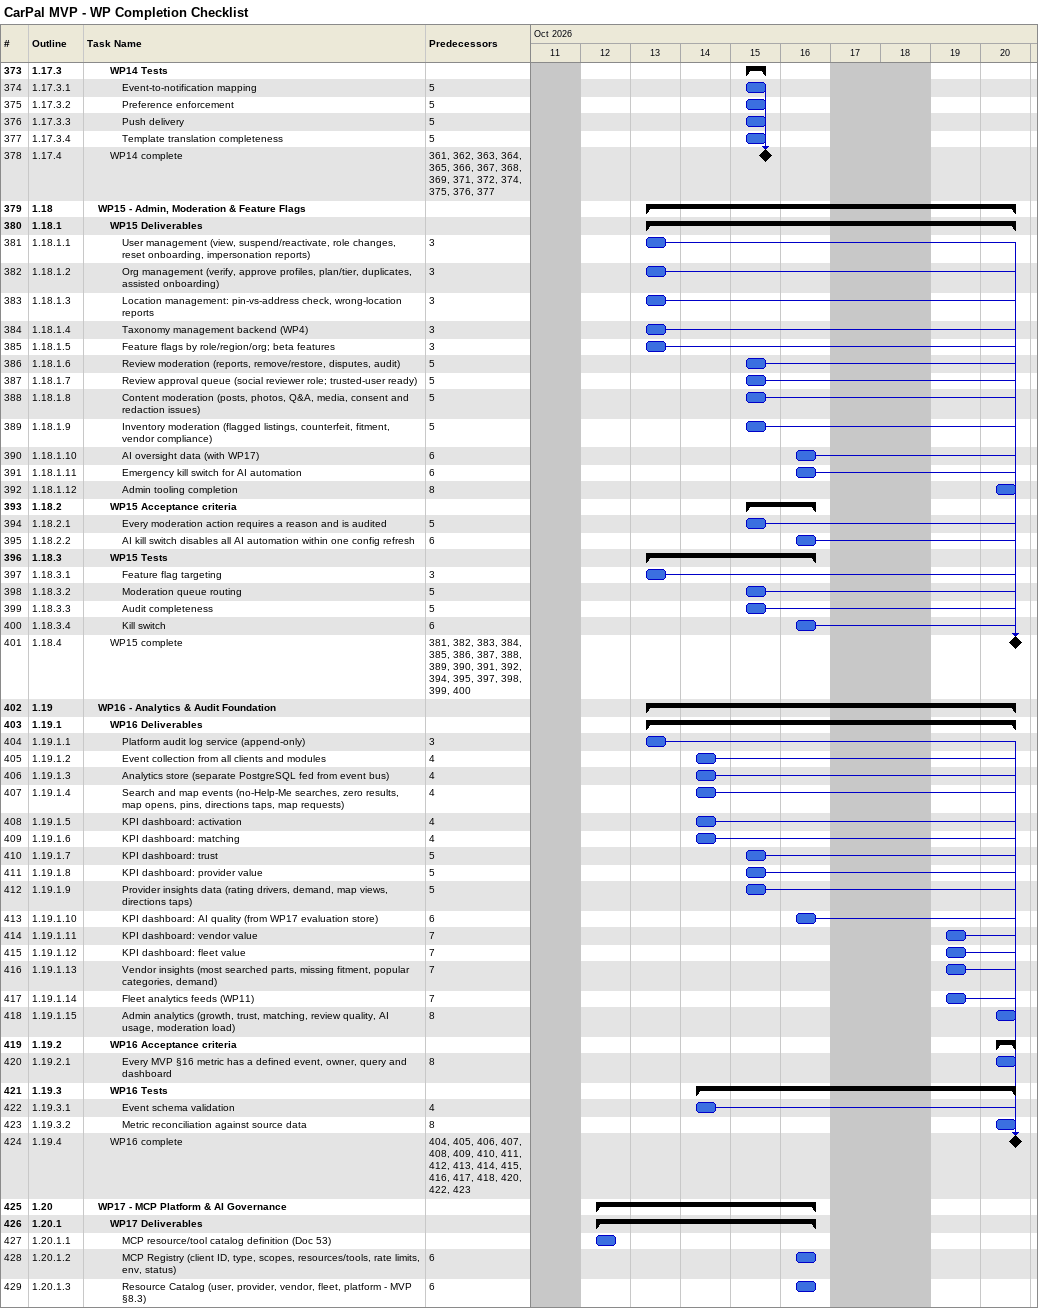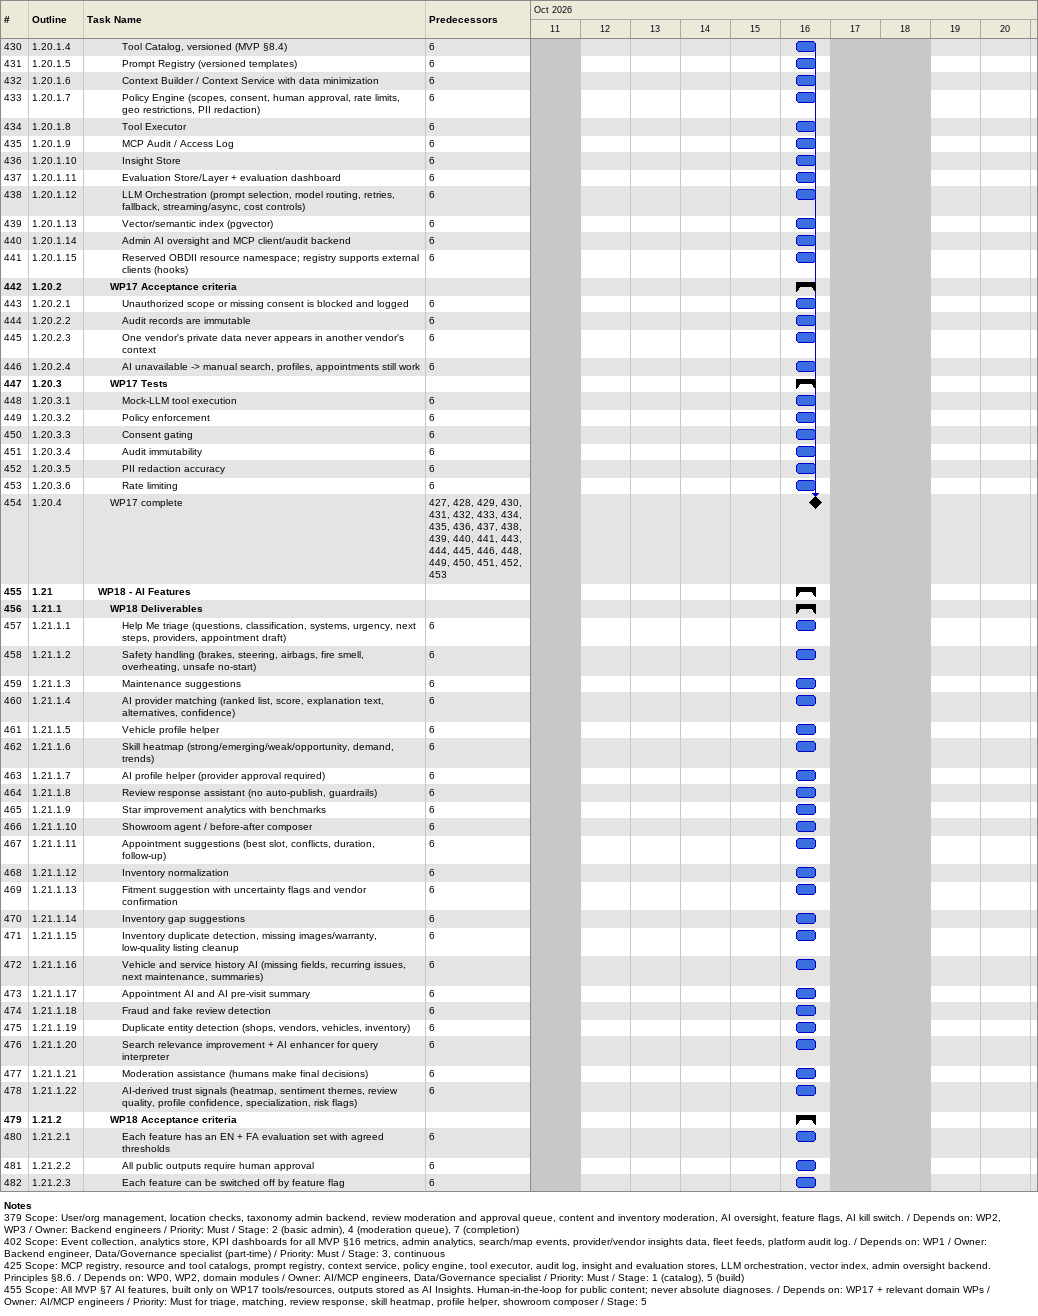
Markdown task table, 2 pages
CarPal MVP - WP Completion Checklist

| ID | WBS | Task | Start | Finish | Predecessors |
|---|---|---|---|---|---|
| 373 | 1.17.3 | **WP14 Tests** | 2026-10-15 | 2026-10-15 |  |
| 374 | 1.17.3.1 | Event-to-notification mapping | 2026-10-15 | 2026-10-15 | 5 |
| 375 | 1.17.3.2 | Preference enforcement | 2026-10-15 | 2026-10-15 | 5 |
| 376 | 1.17.3.3 | Push delivery | 2026-10-15 | 2026-10-15 | 5 |
| 377 | 1.17.3.4 | Template translation completeness | 2026-10-15 | 2026-10-15 | 5 |
| 378 | 1.17.4 | WP14 complete (milestone) | 2026-10-15 | 2026-10-15 | 361, 362, 363, 364, 365, 366, 367, 368, 369, 371, 372, 374, 375, 376, 377 |
| 379 | 1.18 | **WP15 - Admin, Moderation & Feature Flags** | 2026-10-13 | 2026-10-20 |  |
| 380 | 1.18.1 | **WP15 Deliverables** | 2026-10-13 | 2026-10-20 |  |
| 381 | 1.18.1.1 | User management (view, suspend/reactivate, role changes, reset onboarding, impersonation reports) | 2026-10-13 | 2026-10-13 | 3 |
| 382 | 1.18.1.2 | Org management (verify, approve profiles, plan/tier, duplicates, assisted onboarding) | 2026-10-13 | 2026-10-13 | 3 |
| 383 | 1.18.1.3 | Location management: pin-vs-address check, wrong-location reports | 2026-10-13 | 2026-10-13 | 3 |
| 384 | 1.18.1.4 | Taxonomy management backend (WP4) | 2026-10-13 | 2026-10-13 | 3 |
| 385 | 1.18.1.5 | Feature flags by role/region/org; beta features | 2026-10-13 | 2026-10-13 | 3 |
| 386 | 1.18.1.6 | Review moderation (reports, remove/restore, disputes, audit) | 2026-10-15 | 2026-10-15 | 5 |
| 387 | 1.18.1.7 | Review approval queue (social reviewer role; trusted-user ready) | 2026-10-15 | 2026-10-15 | 5 |
| 388 | 1.18.1.8 | Content moderation (posts, photos, Q&A, media, consent and redaction issues) | 2026-10-15 | 2026-10-15 | 5 |
| 389 | 1.18.1.9 | Inventory moderation (flagged listings, counterfeit, fitment, vendor compliance) | 2026-10-15 | 2026-10-15 | 5 |
| 390 | 1.18.1.10 | AI oversight data (with WP17) | 2026-10-16 | 2026-10-16 | 6 |
| 391 | 1.18.1.11 | Emergency kill switch for AI automation | 2026-10-16 | 2026-10-16 | 6 |
| 392 | 1.18.1.12 | Admin tooling completion | 2026-10-20 | 2026-10-20 | 8 |
| 393 | 1.18.2 | **WP15 Acceptance criteria** | 2026-10-15 | 2026-10-16 |  |
| 394 | 1.18.2.1 | Every moderation action requires a reason and is audited | 2026-10-15 | 2026-10-15 | 5 |
| 395 | 1.18.2.2 | AI kill switch disables all AI automation within one config refresh | 2026-10-16 | 2026-10-16 | 6 |
| 396 | 1.18.3 | **WP15 Tests** | 2026-10-13 | 2026-10-16 |  |
| 397 | 1.18.3.1 | Feature flag targeting | 2026-10-13 | 2026-10-13 | 3 |
| 398 | 1.18.3.2 | Moderation queue routing | 2026-10-15 | 2026-10-15 | 5 |
| 399 | 1.18.3.3 | Audit completeness | 2026-10-15 | 2026-10-15 | 5 |
| 400 | 1.18.3.4 | Kill switch | 2026-10-16 | 2026-10-16 | 6 |
| 401 | 1.18.4 | WP15 complete (milestone) | 2026-10-20 | 2026-10-20 | 381, 382, 383, 384, 385, 386, 387, 388, 389, 390, 391, 392, 394, 395, 397, 398, 399, 400 |
| 402 | 1.19 | **WP16 - Analytics & Audit Foundation** | 2026-10-13 | 2026-10-20 |  |
| 403 | 1.19.1 | **WP16 Deliverables** | 2026-10-13 | 2026-10-20 |  |
| 404 | 1.19.1.1 | Platform audit log service (append-only) | 2026-10-13 | 2026-10-13 | 3 |
| 405 | 1.19.1.2 | Event collection from all clients and modules | 2026-10-14 | 2026-10-14 | 4 |
| 406 | 1.19.1.3 | Analytics store (separate PostgreSQL fed from event bus) | 2026-10-14 | 2026-10-14 | 4 |
| 407 | 1.19.1.4 | Search and map events (no-Help-Me searches, zero results, map opens, pins, directions taps, map requests) | 2026-10-14 | 2026-10-14 | 4 |
| 408 | 1.19.1.5 | KPI dashboard: activation | 2026-10-14 | 2026-10-14 | 4 |
| 409 | 1.19.1.6 | KPI dashboard: matching | 2026-10-14 | 2026-10-14 | 4 |
| 410 | 1.19.1.7 | KPI dashboard: trust | 2026-10-15 | 2026-10-15 | 5 |
| 411 | 1.19.1.8 | KPI dashboard: provider value | 2026-10-15 | 2026-10-15 | 5 |
| 412 | 1.19.1.9 | Provider insights data (rating drivers, demand, map views, directions taps) | 2026-10-15 | 2026-10-15 | 5 |
| 413 | 1.19.1.10 | KPI dashboard: AI quality (from WP17 evaluation store) | 2026-10-16 | 2026-10-16 | 6 |
| 414 | 1.19.1.11 | KPI dashboard: vendor value | 2026-10-19 | 2026-10-19 | 7 |
| 415 | 1.19.1.12 | KPI dashboard: fleet value | 2026-10-19 | 2026-10-19 | 7 |
| 416 | 1.19.1.13 | Vendor insights (most searched parts, missing fitment, popular categories, demand) | 2026-10-19 | 2026-10-19 | 7 |
| 417 | 1.19.1.14 | Fleet analytics feeds (WP11) | 2026-10-19 | 2026-10-19 | 7 |
| 418 | 1.19.1.15 | Admin analytics (growth, trust, matching, review quality, AI usage, moderation load) | 2026-10-20 | 2026-10-20 | 8 |
| 419 | 1.19.2 | **WP16 Acceptance criteria** | 2026-10-20 | 2026-10-20 |  |
| 420 | 1.19.2.1 | Every MVP §16 metric has a defined event, owner, query and dashboard | 2026-10-20 | 2026-10-20 | 8 |
| 421 | 1.19.3 | **WP16 Tests** | 2026-10-14 | 2026-10-20 |  |
| 422 | 1.19.3.1 | Event schema validation | 2026-10-14 | 2026-10-14 | 4 |
| 423 | 1.19.3.2 | Metric reconciliation against source data | 2026-10-20 | 2026-10-20 | 8 |
| 424 | 1.19.4 | WP16 complete (milestone) | 2026-10-20 | 2026-10-20 | 404, 405, 406, 407, 408, 409, 410, 411, 412, 413, 414, 415, 416, 417, 418, 420, 422, 423 |
| 425 | 1.20 | **WP17 - MCP Platform & AI Governance** | 2026-10-12 | 2026-10-16 |  |
| 426 | 1.20.1 | **WP17 Deliverables** | 2026-10-12 | 2026-10-16 |  |
| 427 | 1.20.1.1 | MCP resource/tool catalog definition (Doc 53) | 2026-10-12 | 2026-10-12 |  |
| 428 | 1.20.1.2 | MCP Registry (client ID, type, scopes, resources/tools, rate limits, env, status) | 2026-10-16 | 2026-10-16 | 6 |
| 429 | 1.20.1.3 | Resource Catalog (user, provider, vendor, fleet, platform - MVP §8.3) | 2026-10-16 | 2026-10-16 | 6 |
| 430 | 1.20.1.4 | Tool Catalog, versioned (MVP §8.4) | 2026-10-16 | 2026-10-16 | 6 |
| 431 | 1.20.1.5 | Prompt Registry (versioned templates) | 2026-10-16 | 2026-10-16 | 6 |
| 432 | 1.20.1.6 | Context Builder / Context Service with data minimization | 2026-10-16 | 2026-10-16 | 6 |
| 433 | 1.20.1.7 | Policy Engine (scopes, consent, human approval, rate limits, geo restrictions, PII redaction) | 2026-10-16 | 2026-10-16 | 6 |
| 434 | 1.20.1.8 | Tool Executor | 2026-10-16 | 2026-10-16 | 6 |
| 435 | 1.20.1.9 | MCP Audit / Access Log | 2026-10-16 | 2026-10-16 | 6 |
| 436 | 1.20.1.10 | Insight Store | 2026-10-16 | 2026-10-16 | 6 |
| 437 | 1.20.1.11 | Evaluation Store/Layer + evaluation dashboard | 2026-10-16 | 2026-10-16 | 6 |
| 438 | 1.20.1.12 | LLM Orchestration (prompt selection, model routing, retries, fallback, streaming/async, cost controls) | 2026-10-16 | 2026-10-16 | 6 |
| 439 | 1.20.1.13 | Vector/semantic index (pgvector) | 2026-10-16 | 2026-10-16 | 6 |
| 440 | 1.20.1.14 | Admin AI oversight and MCP client/audit backend | 2026-10-16 | 2026-10-16 | 6 |
| 441 | 1.20.1.15 | Reserved OBDII resource namespace; registry supports external clients (hooks) | 2026-10-16 | 2026-10-16 | 6 |
| 442 | 1.20.2 | **WP17 Acceptance criteria** | 2026-10-16 | 2026-10-16 |  |
| 443 | 1.20.2.1 | Unauthorized scope or missing consent is blocked and logged | 2026-10-16 | 2026-10-16 | 6 |
| 444 | 1.20.2.2 | Audit records are immutable | 2026-10-16 | 2026-10-16 | 6 |
| 445 | 1.20.2.3 | One vendor's private data never appears in another vendor's context | 2026-10-16 | 2026-10-16 | 6 |
| 446 | 1.20.2.4 | AI unavailable -> manual search, profiles, appointments still work | 2026-10-16 | 2026-10-16 | 6 |
| 447 | 1.20.3 | **WP17 Tests** | 2026-10-16 | 2026-10-16 |  |
| 448 | 1.20.3.1 | Mock-LLM tool execution | 2026-10-16 | 2026-10-16 | 6 |
| 449 | 1.20.3.2 | Policy enforcement | 2026-10-16 | 2026-10-16 | 6 |
| 450 | 1.20.3.3 | Consent gating | 2026-10-16 | 2026-10-16 | 6 |
| 451 | 1.20.3.4 | Audit immutability | 2026-10-16 | 2026-10-16 | 6 |
| 452 | 1.20.3.5 | PII redaction accuracy | 2026-10-16 | 2026-10-16 | 6 |
| 453 | 1.20.3.6 | Rate limiting | 2026-10-16 | 2026-10-16 | 6 |
| 454 | 1.20.4 | WP17 complete (milestone) | 2026-10-16 | 2026-10-16 | 427, 428, 429, 430, 431, 432, 433, 434, 435, 436, 437, 438, 439, 440, 441, 443, 444, 445, 446, 448, 449, 450, 451, 452, 453 |
| 455 | 1.21 | **WP18 - AI Features** | 2026-10-16 | 2026-10-16 |  |
| 456 | 1.21.1 | **WP18 Deliverables** | 2026-10-16 | 2026-10-16 |  |
| 457 | 1.21.1.1 | Help Me triage (questions, classification, systems, urgency, next steps, providers, appointment draft) | 2026-10-16 | 2026-10-16 | 6 |
| 458 | 1.21.1.2 | Safety handling (brakes, steering, airbags, fire smell, overheating, unsafe no-start) | 2026-10-16 | 2026-10-16 | 6 |
| 459 | 1.21.1.3 | Maintenance suggestions | 2026-10-16 | 2026-10-16 | 6 |
| 460 | 1.21.1.4 | AI provider matching (ranked list, score, explanation text, alternatives, confidence) | 2026-10-16 | 2026-10-16 | 6 |
| 461 | 1.21.1.5 | Vehicle profile helper | 2026-10-16 | 2026-10-16 | 6 |
| 462 | 1.21.1.6 | Skill heatmap (strong/emerging/weak/opportunity, demand, trends) | 2026-10-16 | 2026-10-16 | 6 |
| 463 | 1.21.1.7 | AI profile helper (provider approval required) | 2026-10-16 | 2026-10-16 | 6 |
| 464 | 1.21.1.8 | Review response assistant (no auto-publish, guardrails) | 2026-10-16 | 2026-10-16 | 6 |
| 465 | 1.21.1.9 | Star improvement analytics with benchmarks | 2026-10-16 | 2026-10-16 | 6 |
| 466 | 1.21.1.10 | Showroom agent / before-after composer | 2026-10-16 | 2026-10-16 | 6 |
| 467 | 1.21.1.11 | Appointment suggestions (best slot, conflicts, duration, follow-up) | 2026-10-16 | 2026-10-16 | 6 |
| 468 | 1.21.1.12 | Inventory normalization | 2026-10-16 | 2026-10-16 | 6 |
| 469 | 1.21.1.13 | Fitment suggestion with uncertainty flags and vendor confirmation | 2026-10-16 | 2026-10-16 | 6 |
| 470 | 1.21.1.14 | Inventory gap suggestions | 2026-10-16 | 2026-10-16 | 6 |
| 471 | 1.21.1.15 | Inventory duplicate detection, missing images/warranty, low-quality listing cleanup | 2026-10-16 | 2026-10-16 | 6 |
| 472 | 1.21.1.16 | Vehicle and service history AI (missing fields, recurring issues, next maintenance, summaries) | 2026-10-16 | 2026-10-16 | 6 |
| 473 | 1.21.1.17 | Appointment AI and AI pre-visit summary | 2026-10-16 | 2026-10-16 | 6 |
| 474 | 1.21.1.18 | Fraud and fake review detection | 2026-10-16 | 2026-10-16 | 6 |
| 475 | 1.21.1.19 | Duplicate entity detection (shops, vendors, vehicles, inventory) | 2026-10-16 | 2026-10-16 | 6 |
| 476 | 1.21.1.20 | Search relevance improvement + AI enhancer for query interpreter | 2026-10-16 | 2026-10-16 | 6 |
| 477 | 1.21.1.21 | Moderation assistance (humans make final decisions) | 2026-10-16 | 2026-10-16 | 6 |
| 478 | 1.21.1.22 | AI-derived trust signals (heatmap, sentiment themes, review quality, profile confidence, specialization, risk flags) | 2026-10-16 | 2026-10-16 | 6 |
| 479 | 1.21.2 | **WP18 Acceptance criteria** | 2026-10-16 | 2026-10-16 |  |
| 480 | 1.21.2.1 | Each feature has an EN + FA evaluation set with agreed thresholds | 2026-10-16 | 2026-10-16 | 6 |
| 481 | 1.21.2.2 | All public outputs require human approval | 2026-10-16 | 2026-10-16 | 6 |
| 482 | 1.21.2.3 | Each feature can be switched off by feature flag | 2026-10-16 | 2026-10-16 | 6 |

Notes
- 379: Scope: User/org management, location checks, taxonomy admin backend, review moderation and approval queue, content and inventory moderation, AI oversight, feature flags, AI kill switch. / Depends on: WP2, WP3 / Owner: Backend engineers / Priority: Must / Stage: 2 (basic admin), 4 (moderation queue), 7 (completion)
- 402: Scope: Event collection, analytics store, KPI dashboards for all MVP §16 metrics, admin analytics, search/map events, provider/vendor insights data, fleet feeds, platform audit log. / Depends on: WP1 / Owner: Backend engineer, Data/Governance specialist (part-time) / Priority: Must / Stage: 3, continuous
- 425: Scope: MCP registry, resource and tool catalogs, prompt registry, context service, policy engine, tool executor, audit log, insight and evaluation stores, LLM orchestration, vector index, admin oversight backend. Principles §8.6. / Depends on: WP0, WP2, domain modules / Owner: AI/MCP engineers, Data/Governance specialist / Priority: Must / Stage: 1 (catalog), 5 (build)
- 455: Scope: All MVP §7 AI features, built only on WP17 tools/resources, outputs stored as AI Insights. Human-in-the-loop for public content; never absolute diagnoses. / Depends on: WP17 + relevant domain WPs / Owner: AI/MCP engineers / Priority: Must for triage, matching, review response, skill heatmap, profile helper, showroom composer / Stage: 5
